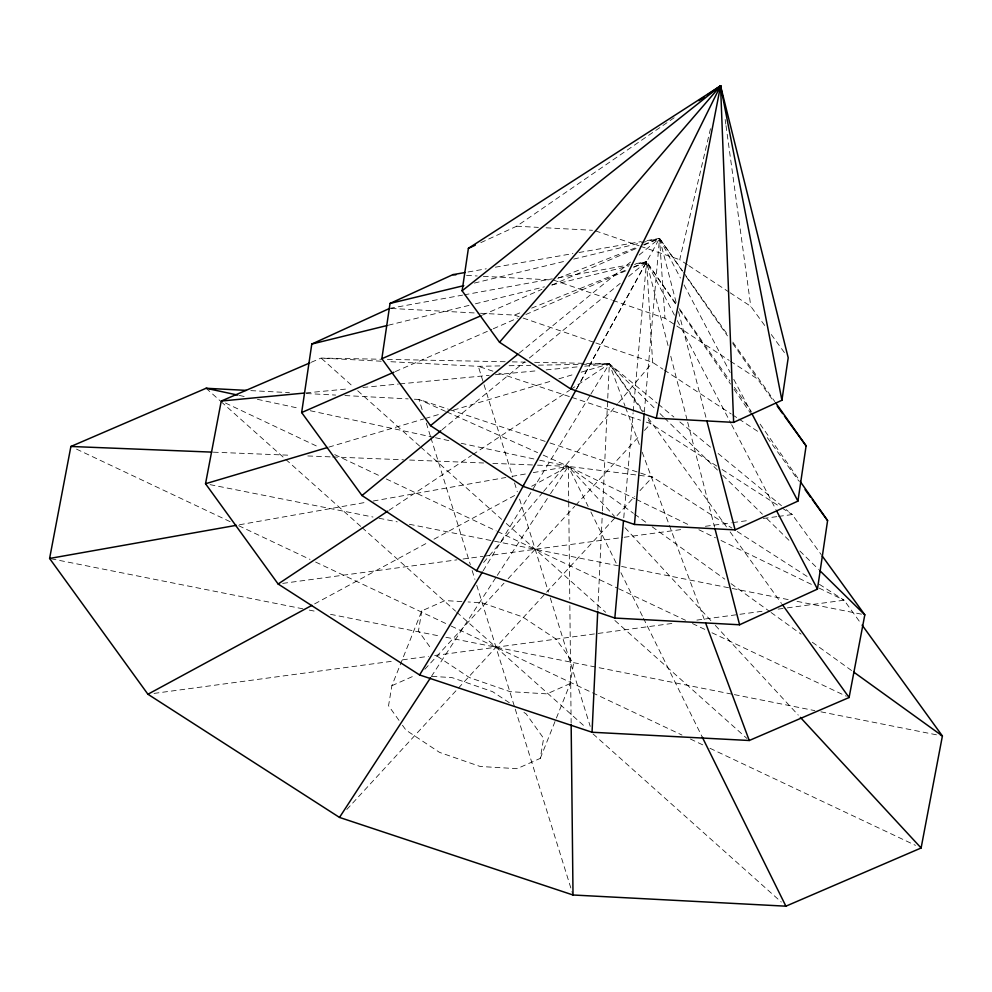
<?xml version="1.0" encoding="UTF-8"?>
<svg xmlns="http://www.w3.org/2000/svg" width="992" height="992" viewBox="0 0 992 992"><rect width="100%" height="100%" fill="white"/><g stroke="black" fill="none" stroke-linecap="round" stroke-linejoin="round"><path stroke-width="0.74" stroke-dasharray="4.96 3.72" d="M597.792 609.956L602.38 512.43M602.454 510.88L609.361 363.816L533.82 362.303M644.304 412.188L659.531 238.365L642.816 241.304M623.757 517.787L633.094 412.895M633.231 411.358L646.548 261.727L631.358 264.492M461.925 601.586L445.024 600.582L421.798 610.886L391.877 685.695L388.542 705.746L399.007 720.39M421.798 610.886L418.463 630.937L431.545 649.239M402.492 725.264L405.988 730.149L439.53 752.382L480.178 766.481L517.055 768.676L540.28 758.372L543.616 738.321L526.182 713.918L521.011 710.495M540.28 758.372L570.202 683.562L573.537 663.512L556.103 639.108L522.561 616.875L481.901 602.776L468.063 601.958M687.481 264.79L679.718 259.706L710.694 127.794M576.488 389.137L646.548 261.727L675.837 303.602M576.712 388.765L659.531 238.365L682.769 271.262M483.129 570.809L590.054 395.461M590.86 394.134L609.361 363.816L657.163 403.223M431.396 676.445L496.422 576.687M497.277 575.397L549.717 494.934M550.56 493.644L568.329 466.389L652.5 477.028L731.997 528.141M483.625 562.464L542.624 492.615M543.616 491.437L617.619 403.831M618.624 402.64L652.624 362.39L646.548 261.727L634.545 264.678M424.824 669.29L503.986 583.197M508.14 578.683L574.678 506.317M575.72 505.188L640.299 434.955M644.478 430.416L650.74 423.609L647.218 418.512M346.803 809.472L457.399 689.204M458.44 688.076L615.982 516.745M617.024 515.604L634.768 496.322M639.976 490.643L652.5 477.028L546.753 441.899M442.097 429.71L524.594 361.931M529.381 358L620.248 283.34M628.618 276.458L646.548 261.727L675.416 303.788M519.25 353.09L630.751 261.9M639.146 255.043L659.531 238.365L682.459 271.287M480.822 242.643L516.683 226.213L674.684 117.403M388.976 510.322L471.46 455.489M472.738 454.634L569.408 390.377M570.698 389.521L609.361 363.816L655.6 409.262M314.625 603.892L428.544 542.153M433.975 539.202L515.406 495.07M531.687 486.254L568.329 466.389L635.004 498.74M391.877 685.695L415.102 675.391M570.202 683.562L546.976 693.867L510.099 691.672L469.439 677.573L435.897 655.34M395.337 371.591L491.846 329.381M493.272 328.761L517.39 318.209M525.909 314.489L628.097 269.799M633.776 267.319L646.548 261.727L674.448 315.146M482.434 315.109L541.942 289.329M551.862 285.026L638.278 247.578M643.944 245.123L659.531 238.365L680.438 278.058M311.252 362.291L321.098 358.062L381.213 359.253M480.525 313.261L514.414 315.084L521.594 312.195M531.65 308.128L627.886 269.266M633.628 266.947L646.548 261.727L668.472 347.237M557.777 278.392L638.03 246.822M643.771 244.565L659.531 238.365L676.581 304.147M328.761 447.144L423.77 418.922M425.258 418.488L441.589 413.639M453.468 410.105L552.941 380.568M558.88 378.808L575.211 373.959M581.151 372.186L609.361 363.816L643.61 411.494M388.343 325.227L469.414 305.288M475.416 303.812L544.472 286.824M551.974 284.989L628.544 266.154M474.337 283.08L566.184 260.908M573.711 259.098L639.952 243.102M641.464 242.73L659.531 238.365L664.962 318.246L729.17 360.381M389.658 308.376L462.619 295.12M464.144 294.847L552.308 278.839M558.384 277.735L629.833 264.765M239.432 524.768L367.127 502.101M373.228 501.022L505.833 477.487M511.934 476.396L527.174 473.692M533.274 472.614L568.329 466.389L633.417 513.298M468.038 271.994L486.266 268.795M495.392 267.195L572.905 253.58M578.981 252.514L641.291 241.577M282.708 583.383L456.928 559.848M463.066 559.017L483.005 556.326M484.542 556.128L622.629 537.466M624.154 537.267L682.459 529.393M705.399 526.293L731.29 522.796M732.815 522.586L749.568 520.329M763.27 518.469L776.984 516.621M778.509 516.41L792.211 514.563L821.252 554.664M154.045 693.408L394.791 660.895M402.467 659.854L428.532 656.344M434.67 655.514L672.34 623.41M696.88 620.099L764.348 610.985M778.15 609.113L785.813 608.084M787.35 607.873L844.08 600.21L860.324 622.629M305.958 392.906L349.085 388.777M362.948 387.45L398.362 384.053M399.912 383.904L489.23 375.336M495.392 374.74L538.507 370.611M546.208 369.867L578.559 366.767M584.71 366.172L609.361 363.816L642.816 412.151M499.881 365.912L478.305 366.321L387.364 361.534M509.132 365.726L530.72 365.316M538.433 365.168L580.06 364.374M581.597 364.349L609.361 363.816L624.96 405.827M387.388 359.377L506.081 361.758M512.244 361.869L527.657 362.179M213.342 452.178L290.768 455.278M307.793 455.96L331.018 456.89M332.568 456.952L403.484 459.792M409.646 460.04L483.588 462.991M492.838 463.363L535.978 465.099M537.515 465.161L568.329 466.389L614.532 516.361M516.683 226.213L538.346 227.379M546.084 227.8L592.484 230.293M466.562 275.404L477.226 275.974M483.327 276.309L550.424 279.918M391.195 308.462L478.987 313.187M381.201 361.212L321.098 358.062L353.115 386.657M250.84 390.625L289.404 392.646M306.367 393.539L335.68 395.076M344.931 395.56L408.183 398.883M414.358 399.206L418.984 399.454L448.359 409.212M432.004 676.395L451.98 677.586L492.64 691.684L509.404 702.795M210.056 484.642L372.992 517.03M379.056 518.246L397.246 521.854M409.361 524.272L620.062 566.159M621.575 566.457L730.707 588.157M732.22 588.467L789.508 599.85M797.035 601.35L861.8 614.234M51.113 558.769L303.168 608.877M309.244 610.092L316.832 611.605M330.497 614.321L439.816 636.058M445.892 637.261L732.865 694.326M734.378 694.623L814.854 710.632M820.93 711.834L940.887 735.692M239.295 395.424L245.334 396.726M257.412 399.33L299.671 408.444M310.223 410.725L433.988 437.41M435.5 437.745L450.591 440.994M461.156 443.275L538.135 459.879M539.648 460.201L568.329 466.389L588.144 506.428M492.912 371.169L478.305 366.321L512.703 477.003M498.753 373.116L570.363 396.899M571.826 397.383L640.51 420.211M646.35 422.146L650.74 423.609L716.931 466.166M449.822 409.696L545.29 441.415M595.485 230.876L639.059 245.793M640.51 246.289L679.718 259.706M553.474 280.079L611.382 299.906M612.833 300.402L664.962 318.246M514.414 315.084L521.693 317.576M523.144 318.072L594.431 342.476M595.882 342.972L652.624 362.39L662.929 369.16M445.482 411.333L418.984 399.454L422.195 409.783M446.871 411.953L537.59 452.612M543.182 455.117L568.329 466.389L568.701 500.427M225.457 403.025L319.3 447.342M334.713 454.609L380.68 476.321M386.248 478.95L496.198 530.881M497.6 531.538L617.297 588.07M618.686 588.727L685.497 620.273M692.453 623.559L704.99 629.474M711.946 632.76L846.288 696.21M76.496 449.116L231.706 522.412M238.7 525.71L310.012 559.401M315.605 562.042L449.86 625.431M451.248 626.088L591.083 692.131M592.484 692.788L681.988 735.06M690.37 739.015L704.357 745.624M709.95 748.266L915.504 845.345M636.393 499.422L690.568 525.71M698.876 529.74L715.48 537.8M721.01 540.479L812.274 584.772M819.194 588.132L844.08 600.21L819.318 584.288M722.126 469.501L780.53 507.048M781.832 507.892L792.211 514.563L786.234 509.64M737.217 531.501L810.204 578.423M688.77 265.645L728.822 291.933M730.124 292.776L750.795 306.342L765.043 325.946M730.459 361.224L757.429 378.919L773.648 401.227M664.218 370.004L731.191 413.949M732.48 414.792L737.626 418.178M738.916 419.021L758.235 431.694M634.669 514.203L647.181 523.218M652.19 526.826L724.78 579.142M731.042 583.656L769.817 611.605M771.069 612.51L801.077 634.136M812.336 642.246L852.351 671.088M658.353 404.215L673.89 417.024M679.867 421.947L712.144 448.545M718.121 453.48L781.46 505.697M357.69 390.749L419.616 446.065M420.769 447.094L501.667 519.349M506.28 523.478L605.666 612.25M614.904 620.508L746.964 738.47M206.1 388.269L219.964 400.644M221.117 401.686L284.642 458.428M285.795 459.457L360.865 526.516M362.018 527.546L455.576 611.122M456.729 612.151L586.086 727.694M593.018 733.894L781.287 902.05M660.002 413.59L663.313 416.826M664.417 417.917L718.369 470.927M722.771 475.255L762.414 514.203M766.816 518.531L789.942 541.26M799.85 550.994L818.574 569.383M625.034 527.719L711.14 620.868M715.331 625.406L798.275 715.12M771.28 334.515L784.635 352.892M767.25 437.608L798.771 480.959M648.111 417.756L726.516 526.913M730.124 531.923L781.498 603.434M683.662 272.527L727.446 334.527M732.815 342.116L774.814 401.574M679.384 308.673L729.976 381.002M734.415 387.351L751.266 411.457M760.145 424.154L798.3 478.714M685.993 276.359L727.446 335.866M732.728 343.468L757.429 378.919M679.793 310.161L730.521 384.078M734.018 389.186L750.634 413.391M684.034 284.902L730.174 372.484M733.77 379.316L751.08 412.164M677.3 320.627L730.93 423.361M731.65 424.725L775.98 509.652M590.872 511.959L617.508 565.812M620.93 572.706L642.791 616.9M643.473 618.276L702.324 737.23M625.493 407.278L640.026 446.4M642.184 452.191L705.126 621.699M514.538 482.906L517.291 491.759M519.585 499.137L548.477 592.063M550.3 597.953L590.215 726.342M426.312 423.051L430.441 436.331M430.9 437.794L470.332 564.634M472.155 570.536L474.908 579.378M476.743 585.28L514.798 707.693M515.257 709.168L572.558 893.519M678.528 311.624L706.428 419.256M670.778 356.24L687.307 420.744M687.692 422.245L714.6 527.26M725.164 119.511L725.797 124.099M726.008 125.637L750.795 306.342M568.714 501.964L569.78 599.428M569.854 605.616L571.144 723.218"/><path stroke-width="1.49" d="M822.157 555.929L864.813 614.829L849.09 697.525L749.245 740.503L592.05 732.245L597.717 611.506M775.707 402.839L806.099 445.854L797.928 501.109L735.109 529.889L634.471 524.47L644.168 413.726M800.073 481.256L827.588 520.589L817.458 589.099L739.586 624.774L614.829 618.053L623.484 520.874M614.829 618.053L476.619 570.747L361.993 495.529L301.655 412.548L311.786 344.05L389.658 308.376M634.471 524.47L522.982 486.316L430.516 425.642L381.846 358.707L390.017 303.44L452.836 274.66L464.988 272.527M462.123 290.805L468.398 248.335L720.552 85.82L788.206 357.79L781.919 400.26L733.634 422.381L656.295 418.215L570.598 388.889L499.534 342.252L462.123 290.805L720.552 85.82L781.919 400.26M862.122 625.121L942.4 735.99L921.109 847.986L785.9 906.18L573.016 894.995L339.5 817.42L147.92 694.239L49.6 558.459L70.891 446.474L206.1 388.269L246.202 390.377M592.05 732.245L419.604 674.957L278.132 584.003L205.53 483.736L221.253 401.041L309.851 362.898M656.295 418.215L720.552 85.82L707.804 94.587M570.598 388.889L720.552 85.82L721.172 90.408M476.619 570.747L523.578 485.361M522.982 486.316L575.955 390.116M419.604 674.957L482.323 572.124M339.5 817.42L430.553 677.734M499.534 342.252L720.552 85.82L733.634 422.381M718.506 88.152L720.552 85.82M361.993 495.529L440.907 430.689M430.516 425.642L518.047 354.07M698.889 100.738L703.985 97.228M278.132 584.003L387.686 511.178M147.92 694.239L311.91 605.356M468.398 248.335L475.304 245.173M301.655 412.548L393.911 372.211M381.846 358.707L481.021 315.729M205.53 483.736L327.273 447.578M311.786 344.05L386.843 325.587M390.017 303.44L463.797 285.634M49.6 558.459L236.394 525.314M221.253 401.041L304.42 393.055M70.891 446.474L211.792 452.116M452.836 274.66L455.886 274.834M206.1 388.269L237.795 395.101M853.604 671.993L942.4 735.99M819.665 570.474L864.813 614.829M800.37 717.39L921.109 847.986M777.257 406.187L782.663 413.627M784.461 416.107L806.099 445.854M805.07 489.626L810.476 497.054M812.274 499.534L827.588 520.589M782.403 604.686L849.09 697.525M751.8 413.528L797.928 501.109M776.699 511.016L817.458 589.099M702.324 737.23L785.9 906.18M705.672 623.15L749.245 740.503M706.812 420.757L735.109 529.889M714.984 528.761L739.586 624.774M571.156 724.768L573.016 894.995"/></g></svg>
